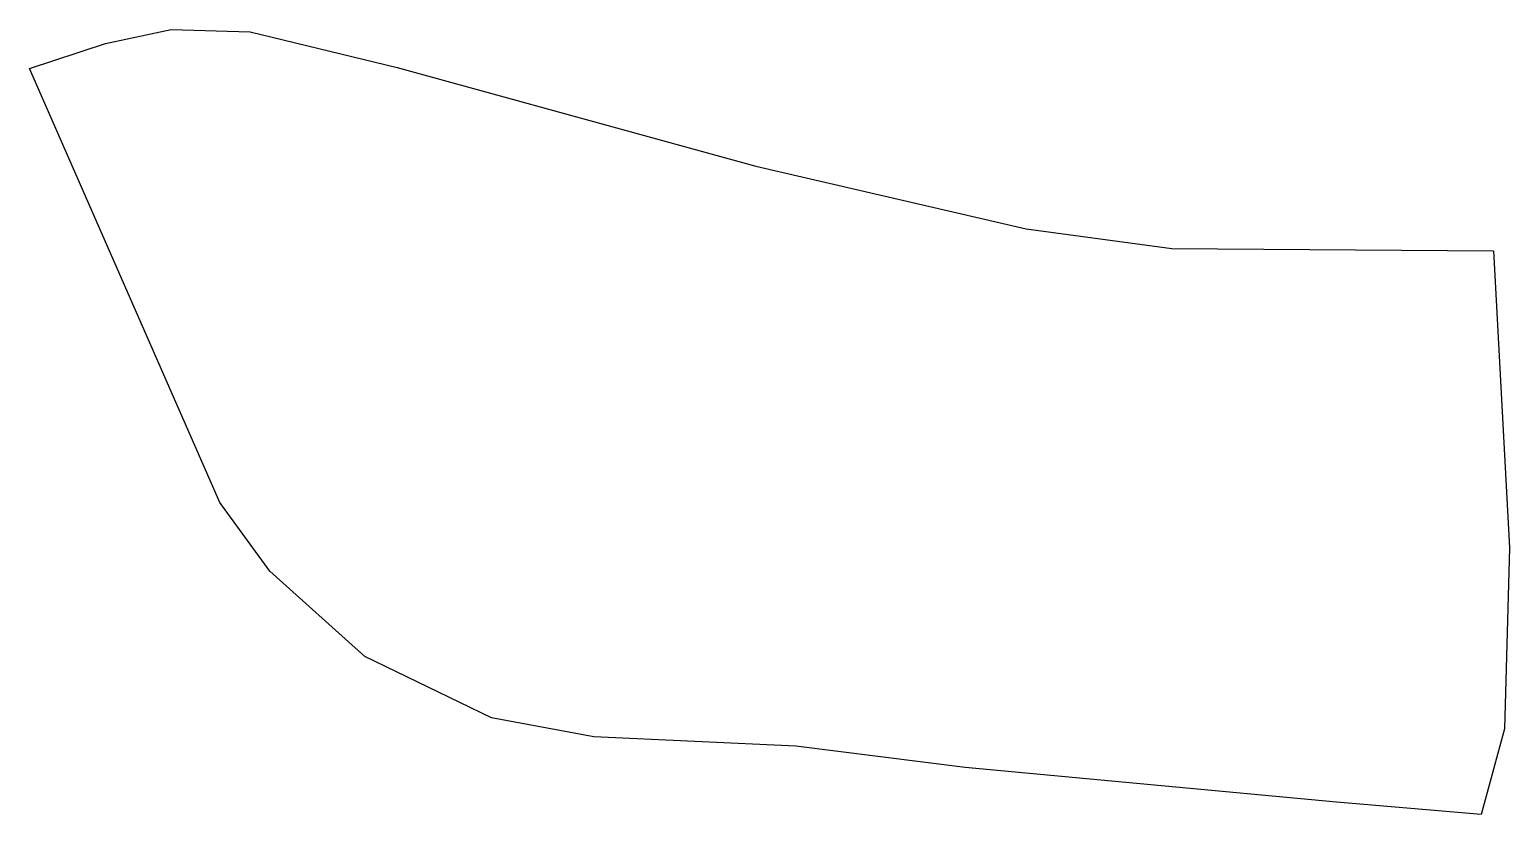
# Model space of a CAD drawing. Header units: millimetres. Extents: x 1365566 to 2084088, y 750454 to 1131717.
import ezdxf

# ---------------------------------------------------------------- set-up
doc = ezdxf.new("R2010")
doc.units = ezdxf.units.MM
doc.header["$LTSCALE"] = 0.5
doc.layers.add('SITE', color=2, linetype='Continuous')

msp = doc.modelspace()

# ---------------------------------------------------------------- linework, layer by layer
at = {"layer": 'SITE', "elevation": -13505}
msp.add_lwpolyline([(1365566, 1112799), (1402414, 1125022), (1434304, 1131717), (1472641, 1130566), (1544079, 1113266), (1718136, 1065383), (1849389, 1034899), (1920155, 1025334), (2076413, 1024225), (2084088, 880036), (2081700, 791973), (2070306, 750454), (2000066, 756428), (1819790, 773197), (1737646, 783610), (1639503, 788122), (1589859, 797344), (1528310, 827197), (1482235, 868642), (1457931, 901926), (1365566, 1112799)], close=True, dxfattribs=at)

doc.saveas('drawing.dxf')
